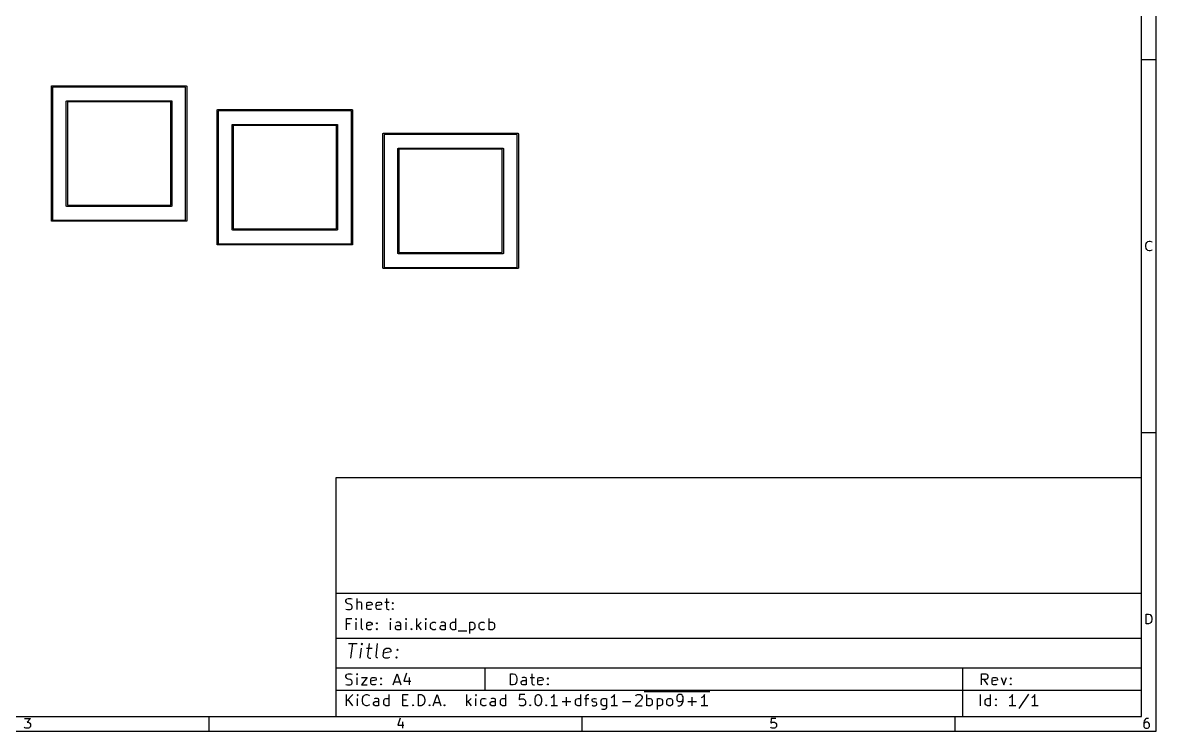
# Model space of a CAD drawing. Extents: x 10 to 287, y -200 to -10.
# Drawn here: x 135 to 287, y -200 to -105 of the extents above; entities that cross this region are included whole.
import ezdxf

# ---------------------------------------------------------------- set-up
doc = ezdxf.new("R2010")
doc.units = 0
doc.header["$MEASUREMENT"] = 0
doc.layers.add('BLACK', color=7, linetype='CONTINUOUS')

msp = doc.modelspace()

# ---------------------------------------------------------------- linework, layer by layer
at = {"layer": 'BLACK', "linetype": 'CONTINUOUS'}
for p, q in [((287.002, -200.007), (287.002, -10)), ((285.002, -198.007), (285.002, -12)), ((287.002, -110), (285.002, -110)), ((138.88, -113.542), (138.882, -113.536)), ((138.88, -113.548), (138.88, -113.542)), ((138.88, -131.562), (138.88, -113.548)), ((138.882, -113.536), (138.883, -113.529)), ((138.883, -113.529), (138.887, -113.523)), ((138.887, -113.523), (138.889, -113.517)), ((138.889, -113.517), (138.893, -113.512)), ((138.893, -113.512), (138.897, -113.506)), ((138.897, -113.506), (138.902, -113.502)), ((138.902, -113.502), (138.906, -113.497)), ((138.906, -113.497), (138.912, -113.493)), ((138.912, -113.493), (138.917, -113.489)), ((138.917, -113.489), (138.923, -113.487)), ((138.923, -113.487), (138.929, -113.483)), ((138.929, -113.483), (138.936, -113.482)), ((138.936, -113.482), (138.942, -113.48)), ((138.942, -113.48), (138.948, -113.48)), ((138.948, -113.48), (138.948, -113.48)), ((138.948, -113.48), (156.962, -113.48)), ((139.03, -113.63), (139.03, -131.48)), ((156.88, -113.63), (139.03, -113.63)), ((156.88, -131.48), (156.88, -113.63)), ((156.962, -113.48), (156.968, -113.48)), ((156.962, -113.48), (156.962, -113.48)), ((156.968, -113.48), (156.974, -113.482)), ((156.974, -113.482), (156.981, -113.483)), ((156.981, -113.483), (156.987, -113.487)), ((156.987, -113.487), (156.993, -113.489)), ((156.993, -113.489), (156.998, -113.493)), ((156.998, -113.493), (157.004, -113.497)), ((157.004, -113.497), (157.008, -113.502)), ((157.008, -113.502), (157.013, -113.506)), ((157.013, -113.506), (157.017, -113.512)), ((157.017, -113.512), (157.021, -113.517)), ((157.021, -113.517), (157.023, -113.523)), ((157.023, -113.523), (157.027, -113.529)), ((157.027, -113.529), (157.028, -113.536)), ((157.028, -113.536), (157.03, -113.542)), ((157.03, -113.542), (157.03, -113.548)), ((157.03, -113.548), (157.03, -113.548)), ((157.03, -113.548), (157.03, -131.562)), ((140.906, -115.497), (140.912, -115.493)), ((140.912, -115.493), (140.917, -115.489)), ((140.917, -115.489), (140.923, -115.487)), ((140.923, -115.487), (140.929, -115.483)), ((140.929, -115.483), (140.936, -115.482)), ((140.936, -115.482), (140.942, -115.48)), ((140.942, -115.48), (140.948, -115.48)), ((140.948, -115.48), (140.948, -115.48)), ((140.948, -115.48), (154.962, -115.48)), ((154.962, -115.48), (154.968, -115.48)), ((154.962, -115.48), (154.962, -115.48)), ((154.968, -115.48), (154.974, -115.482)), ((154.974, -115.482), (154.981, -115.483)), ((154.981, -115.483), (154.987, -115.487)), ((154.987, -115.487), (154.993, -115.489)), ((154.993, -115.489), (154.998, -115.493)), ((154.998, -115.493), (155.004, -115.497)), ((140.88, -115.542), (140.882, -115.536)), ((140.88, -115.548), (140.88, -115.542)), ((140.88, -129.562), (140.88, -115.548)), ((140.882, -115.536), (140.883, -115.529)), ((140.883, -115.529), (140.887, -115.523)), ((140.887, -115.523), (140.889, -115.517)), ((140.889, -115.517), (140.893, -115.512)), ((140.893, -115.512), (140.897, -115.506)), ((140.897, -115.506), (140.902, -115.502)), ((140.902, -115.502), (140.906, -115.497)), ((141.03, -115.63), (141.03, -129.48)), ((154.88, -115.63), (141.03, -115.63)), ((154.88, -129.48), (154.88, -115.63)), ((155.004, -115.497), (155.008, -115.502)), ((155.008, -115.502), (155.013, -115.506)), ((155.013, -115.506), (155.017, -115.512)), ((155.017, -115.512), (155.021, -115.517)), ((155.021, -115.517), (155.023, -115.523)), ((155.023, -115.523), (155.027, -115.529)), ((155.027, -115.529), (155.028, -115.536)), ((155.028, -115.536), (155.03, -115.542)), ((155.03, -115.542), (155.03, -115.548)), ((155.03, -115.548), (155.03, -115.548)), ((155.03, -115.548), (155.03, -129.562)), ((161.105, -116.717), (161.107, -116.711)), ((161.105, -116.723), (161.105, -116.717)), ((161.105, -134.737), (161.105, -116.723)), ((161.107, -116.711), (161.108, -116.704)), ((161.108, -116.704), (161.112, -116.698)), ((161.112, -116.698), (161.114, -116.692)), ((161.114, -116.692), (161.118, -116.687)), ((161.118, -116.687), (161.122, -116.681)), ((161.122, -116.681), (161.127, -116.677)), ((161.127, -116.677), (161.131, -116.672)), ((161.131, -116.672), (161.137, -116.668)), ((161.137, -116.668), (161.142, -116.664)), ((161.142, -116.664), (161.148, -116.662)), ((161.148, -116.662), (161.154, -116.658)), ((161.154, -116.658), (161.161, -116.657)), ((161.161, -116.657), (161.167, -116.655)), ((161.167, -116.655), (161.173, -116.655)), ((161.173, -116.655), (161.173, -116.655)), ((161.173, -116.655), (179.187, -116.655)), ((161.255, -116.805), (161.255, -134.655)), ((179.105, -116.805), (161.255, -116.805)), ((179.105, -134.655), (179.105, -116.805)), ((179.187, -116.655), (179.193, -116.655)), ((179.187, -116.655), (179.187, -116.655)), ((179.193, -116.655), (179.199, -116.657)), ((179.199, -116.657), (179.206, -116.658)), ((179.206, -116.658), (179.212, -116.662)), ((179.212, -116.662), (179.218, -116.664)), ((179.218, -116.664), (179.223, -116.668)), ((179.223, -116.668), (179.229, -116.672)), ((179.229, -116.672), (179.233, -116.677)), ((179.233, -116.677), (179.238, -116.681)), ((179.238, -116.681), (179.242, -116.687)), ((179.242, -116.687), (179.246, -116.692)), ((179.246, -116.692), (179.248, -116.698)), ((179.248, -116.698), (179.252, -116.704)), ((179.252, -116.704), (179.253, -116.711)), ((179.253, -116.711), (179.255, -116.717)), ((179.255, -116.717), (179.255, -116.723)), ((179.255, -116.723), (179.255, -116.723)), ((179.255, -116.723), (179.255, -134.737)), ((163.105, -118.717), (163.107, -118.711)), ((163.105, -118.723), (163.105, -118.717)), ((163.105, -132.737), (163.105, -118.723)), ((163.107, -118.711), (163.108, -118.704)), ((163.108, -118.704), (163.112, -118.698)), ((163.112, -118.698), (163.114, -118.692)), ((163.114, -118.692), (163.118, -118.687)), ((163.118, -118.687), (163.122, -118.681)), ((163.122, -118.681), (163.127, -118.677)), ((163.127, -118.677), (163.131, -118.672)), ((163.131, -118.672), (163.137, -118.668)), ((163.137, -118.668), (163.142, -118.664)), ((163.142, -118.664), (163.148, -118.662)), ((163.148, -118.662), (163.154, -118.658)), ((163.154, -118.658), (163.161, -118.657)), ((163.161, -118.657), (163.167, -118.655)), ((163.167, -118.655), (163.173, -118.655)), ((163.173, -118.655), (163.173, -118.655)), ((163.173, -118.655), (177.187, -118.655)), ((163.255, -118.805), (163.255, -132.655)), ((177.105, -118.805), (163.255, -118.805)), ((177.105, -132.655), (177.105, -118.805)), ((177.187, -118.655), (177.193, -118.655)), ((177.187, -118.655), (177.187, -118.655)), ((177.193, -118.655), (177.199, -118.657)), ((177.199, -118.657), (177.206, -118.658)), ((177.206, -118.658), (177.212, -118.662)), ((177.212, -118.662), (177.218, -118.664)), ((177.218, -118.664), (177.223, -118.668)), ((177.223, -118.668), (177.229, -118.672)), ((177.229, -118.672), (177.233, -118.677)), ((177.233, -118.677), (177.238, -118.681)), ((177.238, -118.681), (177.242, -118.687)), ((177.242, -118.687), (177.246, -118.692)), ((177.246, -118.692), (177.248, -118.698)), ((177.248, -118.698), (177.252, -118.704)), ((177.252, -118.704), (177.253, -118.711)), ((177.253, -118.711), (177.255, -118.717)), ((177.255, -118.717), (177.255, -118.723)), ((177.255, -118.723), (177.255, -118.723)), ((177.255, -118.723), (177.255, -132.737)), ((183.33, -119.892), (183.332, -119.886)), ((183.33, -119.898), (183.33, -119.892)), ((183.33, -137.912), (183.33, -119.898)), ((183.332, -119.886), (183.333, -119.879)), ((183.333, -119.879), (183.337, -119.873)), ((183.337, -119.873), (183.339, -119.867)), ((183.339, -119.867), (183.343, -119.862)), ((183.343, -119.862), (183.347, -119.856)), ((183.347, -119.856), (183.352, -119.852)), ((183.352, -119.852), (183.356, -119.847)), ((183.356, -119.847), (183.362, -119.843)), ((183.362, -119.843), (183.367, -119.839)), ((183.367, -119.839), (183.373, -119.837)), ((183.373, -119.837), (183.379, -119.833)), ((183.379, -119.833), (183.386, -119.832)), ((183.386, -119.832), (183.392, -119.83)), ((183.392, -119.83), (183.398, -119.83)), ((183.398, -119.83), (183.398, -119.83)), ((183.398, -119.83), (201.412, -119.83)), ((183.48, -119.98), (183.48, -137.83)), ((201.33, -119.98), (183.48, -119.98)), ((201.33, -137.83), (201.33, -119.98)), ((201.412, -119.83), (201.418, -119.83)), ((201.412, -119.83), (201.412, -119.83)), ((201.418, -119.83), (201.424, -119.832)), ((201.424, -119.832), (201.431, -119.833)), ((201.431, -119.833), (201.437, -119.837)), ((201.437, -119.837), (201.443, -119.839)), ((201.443, -119.839), (201.448, -119.843)), ((201.448, -119.843), (201.454, -119.847)), ((201.454, -119.847), (201.458, -119.852)), ((201.458, -119.852), (201.463, -119.856)), ((201.463, -119.856), (201.467, -119.862)), ((201.467, -119.862), (201.471, -119.867)), ((201.471, -119.867), (201.473, -119.873)), ((201.473, -119.873), (201.477, -119.879)), ((201.477, -119.879), (201.478, -119.886)), ((201.478, -119.886), (201.48, -119.892)), ((201.48, -119.892), (201.48, -119.898)), ((201.48, -119.898), (201.48, -119.898)), ((201.48, -119.898), (201.48, -137.912)), ((185.33, -121.892), (185.332, -121.886)), ((185.33, -121.898), (185.33, -121.892)), ((185.33, -135.912), (185.33, -121.898)), ((185.332, -121.886), (185.333, -121.879)), ((185.333, -121.879), (185.337, -121.873)), ((185.337, -121.873), (185.339, -121.867)), ((185.339, -121.867), (185.343, -121.862)), ((185.343, -121.862), (185.347, -121.856)), ((185.347, -121.856), (185.352, -121.852)), ((185.352, -121.852), (185.356, -121.847)), ((185.356, -121.847), (185.362, -121.843)), ((185.362, -121.843), (185.367, -121.839)), ((185.367, -121.839), (185.373, -121.837)), ((185.373, -121.837), (185.379, -121.833)), ((185.379, -121.833), (185.386, -121.832)), ((185.386, -121.832), (185.392, -121.83)), ((185.392, -121.83), (185.398, -121.83)), ((185.398, -121.83), (185.398, -121.83)), ((185.398, -121.83), (199.412, -121.83)), ((185.48, -121.98), (185.48, -135.83)), ((199.33, -121.98), (185.48, -121.98)), ((199.33, -135.83), (199.33, -121.98)), ((199.412, -121.83), (199.418, -121.83)), ((199.412, -121.83), (199.412, -121.83)), ((199.418, -121.83), (199.424, -121.832)), ((199.424, -121.832), (199.431, -121.833)), ((199.431, -121.833), (199.437, -121.837)), ((199.437, -121.837), (199.443, -121.839)), ((199.443, -121.839), (199.448, -121.843)), ((199.448, -121.843), (199.454, -121.847)), ((199.454, -121.847), (199.458, -121.852)), ((199.458, -121.852), (199.463, -121.856)), ((199.463, -121.856), (199.467, -121.862)), ((199.467, -121.862), (199.471, -121.867)), ((199.471, -121.867), (199.473, -121.873)), ((199.473, -121.873), (199.477, -121.879)), ((199.477, -121.879), (199.478, -121.886)), ((199.478, -121.886), (199.48, -121.892)), ((199.48, -121.892), (199.48, -121.898)), ((199.48, -121.898), (199.48, -121.898)), ((199.48, -121.898), (199.48, -135.912)), ((140.88, -129.568), (140.88, -129.562)), ((140.88, -129.562), (140.88, -129.562)), ((140.882, -129.574), (140.88, -129.568)), ((140.883, -129.581), (140.882, -129.574)), ((140.887, -129.587), (140.883, -129.581)), ((140.889, -129.593), (140.887, -129.587)), ((140.893, -129.598), (140.889, -129.593)), ((140.897, -129.604), (140.893, -129.598)), ((140.902, -129.608), (140.897, -129.604)), ((140.906, -129.613), (140.902, -129.608)), ((140.912, -129.617), (140.906, -129.613)), ((140.917, -129.621), (140.912, -129.617)), ((140.923, -129.623), (140.917, -129.621)), ((140.929, -129.627), (140.923, -129.623)), ((140.936, -129.628), (140.929, -129.627)), ((140.942, -129.63), (140.936, -129.628)), ((140.948, -129.63), (140.942, -129.63)), ((154.962, -129.63), (140.948, -129.63)), ((140.948, -129.63), (140.948, -129.63)), ((141.03, -129.48), (154.88, -129.48)), ((154.968, -129.63), (154.962, -129.63)), ((154.962, -129.63), (154.962, -129.63)), ((154.974, -129.628), (154.968, -129.63)), ((154.981, -129.627), (154.974, -129.628)), ((154.987, -129.623), (154.981, -129.627)), ((154.993, -129.621), (154.987, -129.623)), ((154.998, -129.617), (154.993, -129.621)), ((155.004, -129.613), (154.998, -129.617)), ((155.008, -129.608), (155.004, -129.613)), ((155.013, -129.604), (155.008, -129.608)), ((155.017, -129.598), (155.013, -129.604)), ((155.021, -129.593), (155.017, -129.598)), ((155.023, -129.587), (155.021, -129.593)), ((155.027, -129.581), (155.023, -129.587)), ((155.028, -129.574), (155.027, -129.581)), ((155.03, -129.568), (155.028, -129.574)), ((155.03, -129.562), (155.03, -129.562)), ((155.03, -129.562), (155.03, -129.568)), ((138.88, -131.568), (138.88, -131.562)), ((138.88, -131.562), (138.88, -131.562)), ((138.882, -131.574), (138.88, -131.568)), ((138.883, -131.581), (138.882, -131.574)), ((138.887, -131.587), (138.883, -131.581)), ((138.889, -131.593), (138.887, -131.587)), ((138.893, -131.598), (138.889, -131.593)), ((138.897, -131.604), (138.893, -131.598)), ((138.902, -131.608), (138.897, -131.604)), ((138.906, -131.613), (138.902, -131.608)), ((138.912, -131.617), (138.906, -131.613)), ((138.917, -131.621), (138.912, -131.617)), ((138.923, -131.623), (138.917, -131.621)), ((138.929, -131.627), (138.923, -131.623)), ((138.936, -131.628), (138.929, -131.627)), ((138.942, -131.63), (138.936, -131.628)), ((138.948, -131.63), (138.942, -131.63)), ((156.962, -131.63), (138.948, -131.63)), ((138.948, -131.63), (138.948, -131.63)), ((139.03, -131.48), (156.88, -131.48)), ((156.968, -131.63), (156.962, -131.63)), ((156.962, -131.63), (156.962, -131.63)), ((156.974, -131.628), (156.968, -131.63)), ((156.981, -131.627), (156.974, -131.628)), ((156.987, -131.623), (156.981, -131.627)), ((156.993, -131.621), (156.987, -131.623)), ((156.998, -131.617), (156.993, -131.621)), ((157.004, -131.613), (156.998, -131.617)), ((157.008, -131.608), (157.004, -131.613)), ((157.013, -131.604), (157.008, -131.608)), ((157.017, -131.598), (157.013, -131.604)), ((157.021, -131.593), (157.017, -131.598)), ((157.023, -131.587), (157.021, -131.593)), ((157.027, -131.581), (157.023, -131.587)), ((157.028, -131.574), (157.027, -131.581)), ((157.03, -131.568), (157.028, -131.574)), ((157.03, -131.562), (157.03, -131.562)), ((157.03, -131.562), (157.03, -131.568)), ((163.105, -132.743), (163.105, -132.737)), ((163.105, -132.737), (163.105, -132.737)), ((163.107, -132.749), (163.105, -132.743)), ((163.108, -132.756), (163.107, -132.749)), ((163.112, -132.762), (163.108, -132.756)), ((163.114, -132.768), (163.112, -132.762)), ((163.118, -132.773), (163.114, -132.768)), ((163.122, -132.779), (163.118, -132.773)), ((163.127, -132.783), (163.122, -132.779)), ((163.131, -132.788), (163.127, -132.783)), ((163.137, -132.792), (163.131, -132.788)), ((163.142, -132.796), (163.137, -132.792)), ((163.148, -132.798), (163.142, -132.796)), ((163.154, -132.802), (163.148, -132.798)), ((163.161, -132.803), (163.154, -132.802)), ((163.167, -132.805), (163.161, -132.803)), ((163.173, -132.805), (163.167, -132.805)), ((177.187, -132.805), (163.173, -132.805)), ((163.173, -132.805), (163.173, -132.805)), ((163.255, -132.655), (177.105, -132.655)), ((177.193, -132.805), (177.187, -132.805)), ((177.187, -132.805), (177.187, -132.805)), ((177.199, -132.803), (177.193, -132.805)), ((177.206, -132.802), (177.199, -132.803)), ((177.212, -132.798), (177.206, -132.802)), ((177.218, -132.796), (177.212, -132.798)), ((177.223, -132.792), (177.218, -132.796)), ((177.229, -132.788), (177.223, -132.792)), ((177.233, -132.783), (177.229, -132.788)), ((177.238, -132.779), (177.233, -132.783)), ((177.242, -132.773), (177.238, -132.779)), ((177.246, -132.768), (177.242, -132.773)), ((177.248, -132.762), (177.246, -132.768)), ((177.252, -132.756), (177.248, -132.762)), ((177.253, -132.749), (177.252, -132.756)), ((177.255, -132.743), (177.253, -132.749)), ((177.255, -132.737), (177.255, -132.737)), ((177.255, -132.737), (177.255, -132.743)), ((161.105, -134.743), (161.105, -134.737)), ((161.105, -134.737), (161.105, -134.737)), ((161.107, -134.749), (161.105, -134.743)), ((161.108, -134.756), (161.107, -134.749)), ((161.112, -134.762), (161.108, -134.756)), ((161.114, -134.768), (161.112, -134.762)), ((161.118, -134.773), (161.114, -134.768)), ((161.122, -134.779), (161.118, -134.773)), ((161.127, -134.783), (161.122, -134.779)), ((161.131, -134.788), (161.127, -134.783)), ((161.137, -134.792), (161.131, -134.788)), ((161.142, -134.796), (161.137, -134.792)), ((161.148, -134.798), (161.142, -134.796)), ((161.154, -134.802), (161.148, -134.798)), ((161.161, -134.803), (161.154, -134.802)), ((161.167, -134.805), (161.161, -134.803)), ((161.173, -134.805), (161.167, -134.805)), ((179.187, -134.805), (161.173, -134.805)), ((161.173, -134.805), (161.173, -134.805)), ((161.255, -134.655), (179.105, -134.655)), ((179.193, -134.805), (179.187, -134.805)), ((179.187, -134.805), (179.187, -134.805)), ((179.199, -134.803), (179.193, -134.805)), ((179.206, -134.802), (179.199, -134.803)), ((179.212, -134.798), (179.206, -134.802)), ((179.218, -134.796), (179.212, -134.798)), ((179.223, -134.792), (179.218, -134.796)), ((179.229, -134.788), (179.223, -134.792)), ((179.233, -134.783), (179.229, -134.788)), ((179.238, -134.779), (179.233, -134.783)), ((179.242, -134.773), (179.238, -134.779)), ((179.246, -134.768), (179.242, -134.773)), ((179.248, -134.762), (179.246, -134.768)), ((179.252, -134.756), (179.248, -134.762)), ((179.253, -134.749), (179.252, -134.756)), ((179.255, -134.743), (179.253, -134.749)), ((179.255, -134.737), (179.255, -134.737)), ((179.255, -134.737), (179.255, -134.743)), ((285.6, -134.845), (285.662, -134.598)), ((285.6, -135.031), (285.6, -134.845)), ((285.662, -135.279), (285.6, -135.031)), ((285.662, -134.598), (285.724, -134.474)), ((285.724, -134.474), (285.847, -134.35)), ((285.847, -134.35), (286.033, -134.288)), ((286.033, -134.288), (286.157, -134.288)), ((286.157, -134.288), (286.343, -134.35)), ((286.343, -134.35), (286.405, -134.412)), ((185.33, -135.918), (185.33, -135.912)), ((185.33, -135.912), (185.33, -135.912)), ((185.332, -135.924), (185.33, -135.918)), ((185.333, -135.931), (185.332, -135.924)), ((185.337, -135.937), (185.333, -135.931)), ((185.339, -135.943), (185.337, -135.937)), ((185.343, -135.948), (185.339, -135.943)), ((185.347, -135.954), (185.343, -135.948)), ((185.352, -135.958), (185.347, -135.954)), ((185.356, -135.963), (185.352, -135.958)), ((185.362, -135.967), (185.356, -135.963)), ((185.367, -135.971), (185.362, -135.967)), ((185.373, -135.973), (185.367, -135.971)), ((185.379, -135.977), (185.373, -135.973)), ((185.386, -135.978), (185.379, -135.977)), ((185.392, -135.98), (185.386, -135.978)), ((185.398, -135.98), (185.392, -135.98)), ((199.412, -135.98), (185.398, -135.98)), ((185.398, -135.98), (185.398, -135.98)), ((185.48, -135.83), (199.33, -135.83)), ((199.418, -135.98), (199.412, -135.98)), ((199.412, -135.98), (199.412, -135.98)), ((199.424, -135.978), (199.418, -135.98)), ((199.431, -135.977), (199.424, -135.978)), ((199.437, -135.973), (199.431, -135.977)), ((199.443, -135.971), (199.437, -135.973)), ((199.448, -135.967), (199.443, -135.971)), ((199.454, -135.963), (199.448, -135.967)), ((199.458, -135.958), (199.454, -135.963)), ((199.463, -135.954), (199.458, -135.958)), ((199.467, -135.948), (199.463, -135.954)), ((199.471, -135.943), (199.467, -135.948)), ((199.473, -135.937), (199.471, -135.943)), ((199.477, -135.931), (199.473, -135.937)), ((199.478, -135.924), (199.477, -135.931)), ((199.48, -135.918), (199.478, -135.924)), ((199.48, -135.912), (199.48, -135.912)), ((199.48, -135.912), (199.48, -135.918)), ((285.724, -135.402), (285.662, -135.279)), ((285.847, -135.526), (285.724, -135.402)), ((286.033, -135.588), (285.847, -135.526)), ((286.157, -135.588), (286.033, -135.588)), ((286.343, -135.526), (286.157, -135.588)), ((286.405, -135.464), (286.343, -135.526)), ((183.33, -137.918), (183.33, -137.912)), ((183.33, -137.912), (183.33, -137.912)), ((183.332, -137.924), (183.33, -137.918)), ((183.333, -137.931), (183.332, -137.924)), ((183.337, -137.937), (183.333, -137.931)), ((183.339, -137.943), (183.337, -137.937)), ((183.343, -137.948), (183.339, -137.943)), ((183.347, -137.954), (183.343, -137.948)), ((183.352, -137.958), (183.347, -137.954)), ((183.356, -137.963), (183.352, -137.958)), ((183.362, -137.967), (183.356, -137.963)), ((183.367, -137.971), (183.362, -137.967)), ((183.373, -137.973), (183.367, -137.971)), ((183.379, -137.977), (183.373, -137.973)), ((183.386, -137.978), (183.379, -137.977)), ((183.392, -137.98), (183.386, -137.978)), ((183.398, -137.98), (183.392, -137.98)), ((201.412, -137.98), (183.398, -137.98)), ((183.398, -137.98), (183.398, -137.98)), ((183.48, -137.83), (201.33, -137.83)), ((201.418, -137.98), (201.412, -137.98)), ((201.412, -137.98), (201.412, -137.98)), ((201.424, -137.978), (201.418, -137.98)), ((201.431, -137.977), (201.424, -137.978)), ((201.437, -137.973), (201.431, -137.977)), ((201.443, -137.971), (201.437, -137.973)), ((201.448, -137.967), (201.443, -137.971)), ((201.454, -137.963), (201.448, -137.967)), ((201.458, -137.958), (201.454, -137.963)), ((201.463, -137.954), (201.458, -137.958)), ((201.467, -137.948), (201.463, -137.954)), ((201.471, -137.943), (201.467, -137.948)), ((201.473, -137.937), (201.471, -137.943)), ((201.477, -137.931), (201.473, -137.937)), ((201.478, -137.924), (201.477, -137.931)), ((201.48, -137.918), (201.478, -137.924)), ((201.48, -137.912), (201.48, -137.912)), ((201.48, -137.912), (201.48, -137.918)), ((287.002, -160), (285.002, -160)), ((177.002, -166.007), (177.002, -198.007)), ((285.002, -166.007), (177.002, -166.007)), ((285.002, -198.007), (285.002, -166.007)), ((177.002, -181.507), (285.002, -181.507)), ((178.363, -182.471), (178.434, -182.329)), ((178.434, -182.329), (178.506, -182.257)), ((178.506, -182.257), (178.649, -182.186)), ((178.649, -182.186), (179.006, -182.186)), ((179.006, -182.186), (179.22, -182.257)), ((179.863, -183.686), (179.863, -182.186)), ((183.791, -182.186), (183.791, -183.471)), ((178.363, -182.614), (178.363, -182.471)), ((178.434, -182.757), (178.363, -182.614)), ((178.363, -183.614), (178.577, -183.686)), ((178.506, -182.829), (178.434, -182.757)), ((178.649, -182.9), (178.506, -182.829)), ((178.577, -183.686), (178.934, -183.686)), ((178.934, -182.971), (178.649, -182.9)), ((179.077, -183.043), (178.934, -182.971)), ((178.934, -183.686), (179.077, -183.614)), ((179.149, -183.114), (179.077, -183.043)), ((179.077, -183.614), (179.149, -183.543)), ((179.22, -183.257), (179.149, -183.114)), ((179.149, -183.543), (179.22, -183.4)), ((179.22, -183.4), (179.22, -183.257)), ((179.934, -182.757), (179.863, -182.829)), ((180.077, -182.686), (179.934, -182.757)), ((180.291, -182.686), (180.077, -182.686)), ((180.434, -182.757), (180.291, -182.686)), ((180.506, -182.9), (180.434, -182.757)), ((180.506, -183.686), (180.506, -182.9)), ((181.149, -182.9), (181.22, -182.757)), ((181.149, -183.471), (181.149, -182.9)), ((181.863, -183.043), (181.149, -183.186)), ((181.22, -183.614), (181.149, -183.471)), ((181.22, -182.757), (181.363, -182.686)), ((181.363, -183.686), (181.22, -183.614)), ((181.363, -182.686), (181.649, -182.686)), ((181.649, -183.686), (181.363, -183.686)), ((181.649, -182.686), (181.791, -182.757)), ((181.791, -183.614), (181.649, -183.686)), ((181.791, -182.757), (181.863, -182.9)), ((181.863, -182.9), (181.863, -183.043)), ((182.434, -182.9), (182.506, -182.757)), ((182.434, -183.471), (182.434, -182.9)), ((183.149, -183.043), (182.434, -183.186)), ((182.506, -183.614), (182.434, -183.471)), ((182.506, -182.757), (182.649, -182.686)), ((182.649, -183.686), (182.506, -183.614)), ((182.649, -182.686), (182.934, -182.686)), ((182.934, -183.686), (182.649, -183.686)), ((182.934, -182.686), (183.077, -182.757)), ((183.077, -183.614), (182.934, -183.686)), ((183.077, -182.757), (183.149, -182.9)), ((183.149, -182.9), (183.149, -183.043)), ((183.577, -182.686), (184.149, -182.686)), ((183.791, -183.471), (183.863, -183.614)), ((183.863, -183.614), (184.006, -183.686)), ((184.006, -183.686), (184.149, -183.686)), ((184.577, -182.829), (184.649, -182.757)), ((184.649, -182.9), (184.577, -182.829)), ((184.577, -183.614), (184.649, -183.543)), ((184.649, -183.686), (184.577, -183.614)), ((184.649, -182.757), (184.72, -182.829)), ((184.649, -182.757), (184.649, -182.9)), ((184.72, -182.829), (184.649, -182.9)), ((184.649, -183.543), (184.72, -183.614)), ((184.649, -183.543), (184.649, -183.686)), ((184.72, -183.614), (184.649, -183.686)), ((178.434, -186.386), (178.434, -184.886)), ((178.434, -184.886), (179.149, -184.886)), ((179.72, -184.886), (179.649, -184.957)), ((179.649, -184.957), (179.72, -185.029)), ((179.791, -184.957), (179.72, -184.886)), ((179.72, -184.886), (179.72, -185.029)), ((179.72, -185.029), (179.791, -184.957)), ((179.72, -186.386), (179.72, -185.386)), ((180.434, -186.171), (180.434, -184.886)), ((181.22, -185.457), (181.363, -185.386)), ((181.363, -185.386), (181.649, -185.386)), ((181.649, -185.386), (181.791, -185.457)), ((184.363, -184.886), (184.291, -184.957)), ((184.291, -184.957), (184.363, -185.029)), ((184.434, -184.957), (184.363, -184.886)), ((184.363, -184.886), (184.363, -185.029)), ((184.363, -185.029), (184.434, -184.957)), ((184.363, -186.386), (184.363, -185.386)), ((185.22, -185.386), (185.077, -185.457)), ((185.506, -185.386), (185.22, -185.386)), ((185.649, -185.457), (185.506, -185.386)), ((186.434, -184.886), (186.363, -184.957)), ((186.363, -184.957), (186.434, -185.029)), ((186.506, -184.957), (186.434, -184.886)), ((186.434, -184.886), (186.434, -185.029)), ((186.434, -185.029), (186.506, -184.957)), ((186.434, -186.386), (186.434, -185.386)), ((187.863, -186.386), (187.863, -184.886)), ((188.434, -185.386), (187.863, -185.957)), ((189.077, -184.886), (189.006, -184.957)), ((189.006, -184.957), (189.077, -185.029)), ((189.149, -184.957), (189.077, -184.886)), ((189.077, -184.886), (189.077, -185.029)), ((189.077, -185.029), (189.149, -184.957)), ((189.077, -186.386), (189.077, -185.386)), ((189.863, -185.457), (190.006, -185.386)), ((190.006, -185.386), (190.291, -185.386)), ((190.291, -185.386), (190.434, -185.457)), ((191.22, -185.386), (191.077, -185.457)), ((191.506, -185.386), (191.22, -185.386)), ((191.649, -185.457), (191.506, -185.386)), ((192.506, -185.457), (192.649, -185.386)), ((192.649, -185.386), (192.934, -185.386)), ((192.934, -185.386), (193.077, -185.457)), ((193.077, -186.386), (193.077, -184.886)), ((194.934, -185.386), (194.934, -186.886)), ((194.934, -185.457), (195.077, -185.386)), ((195.077, -185.386), (195.363, -185.386)), ((195.363, -185.386), (195.506, -185.457)), ((196.363, -185.457), (196.506, -185.386)), ((196.506, -185.386), (196.791, -185.386)), ((196.791, -185.386), (196.934, -185.457)), ((197.577, -186.386), (197.577, -184.886)), ((197.577, -185.457), (197.72, -185.386)), ((197.72, -185.386), (198.006, -185.386)), ((198.006, -185.386), (198.149, -185.457)), ((285.662, -185.588), (285.662, -184.288)), ((285.662, -184.288), (285.971, -184.288)), ((285.971, -184.288), (286.157, -184.35)), ((286.157, -184.35), (286.281, -184.474)), ((286.281, -185.402), (286.157, -185.526)), ((286.281, -184.474), (286.343, -184.598)), ((286.343, -185.279), (286.281, -185.402)), ((286.343, -184.598), (286.405, -184.845)), ((286.405, -185.031), (286.343, -185.279)), ((286.405, -184.845), (286.405, -185.031)), ((178.934, -185.6), (178.434, -185.6)), ((180.506, -186.314), (180.434, -186.171)), ((180.649, -186.386), (180.506, -186.314)), ((181.149, -185.6), (181.22, -185.457)), ((181.149, -186.171), (181.149, -185.6)), ((181.863, -185.743), (181.149, -185.886)), ((181.22, -186.314), (181.149, -186.171)), ((181.363, -186.386), (181.22, -186.314)), ((181.649, -186.386), (181.363, -186.386)), ((181.791, -186.314), (181.649, -186.386)), ((181.791, -185.457), (181.863, -185.6)), ((181.863, -185.6), (181.863, -185.743)), ((182.434, -185.529), (182.506, -185.457)), ((182.506, -185.6), (182.434, -185.529)), ((182.434, -186.314), (182.506, -186.243)), ((182.506, -186.386), (182.434, -186.314)), ((182.506, -185.457), (182.577, -185.529)), ((182.506, -185.457), (182.506, -185.6)), ((182.577, -185.529), (182.506, -185.6)), ((182.506, -186.243), (182.577, -186.314)), ((182.506, -186.243), (182.506, -186.386)), ((182.577, -186.314), (182.506, -186.386)), ((185.006, -186.029), (185.077, -185.886)), ((185.006, -186.171), (185.006, -186.029)), ((185.077, -186.314), (185.006, -186.171)), ((185.077, -185.886), (185.22, -185.814)), ((185.22, -186.386), (185.077, -186.314)), ((185.22, -185.814), (185.577, -185.814)), ((185.577, -186.386), (185.22, -186.386)), ((185.577, -185.814), (185.72, -185.743)), ((185.72, -186.314), (185.577, -186.386)), ((185.72, -185.6), (185.649, -185.457)), ((185.72, -186.386), (185.72, -185.6)), ((187.077, -186.314), (187.149, -186.243)), ((187.149, -186.386), (187.077, -186.314)), ((187.149, -186.243), (187.22, -186.314)), ((187.149, -186.243), (187.149, -186.386)), ((187.22, -186.314), (187.149, -186.386)), ((188.006, -185.814), (188.434, -186.386)), ((189.72, -185.671), (189.791, -185.529)), ((189.72, -186.1), (189.72, -185.671)), ((189.791, -186.243), (189.72, -186.1)), ((189.791, -185.529), (189.863, -185.457)), ((189.863, -186.314), (189.791, -186.243)), ((190.006, -186.386), (189.863, -186.314)), ((190.291, -186.386), (190.006, -186.386)), ((190.434, -186.314), (190.291, -186.386)), ((191.006, -186.029), (191.077, -185.886)), ((191.006, -186.171), (191.006, -186.029)), ((191.077, -186.314), (191.006, -186.171)), ((191.077, -185.886), (191.22, -185.814)), ((191.22, -186.386), (191.077, -186.314)), ((191.22, -185.814), (191.577, -185.814)), ((191.577, -186.386), (191.22, -186.386)), ((191.577, -185.814), (191.72, -185.743)), ((191.72, -186.314), (191.577, -186.386)), ((191.72, -185.6), (191.649, -185.457)), ((191.72, -186.386), (191.72, -185.6)), ((192.363, -185.671), (192.434, -185.529)), ((192.363, -186.1), (192.363, -185.671)), ((192.434, -186.243), (192.363, -186.1)), ((192.434, -185.529), (192.506, -185.457)), ((192.506, -186.314), (192.434, -186.243)), ((192.649, -186.386), (192.506, -186.314)), ((192.934, -186.386), (192.649, -186.386)), ((193.077, -186.314), (192.934, -186.386)), ((193.434, -186.529), (194.577, -186.529)), ((195.077, -186.386), (194.934, -186.314)), ((195.363, -186.386), (195.077, -186.386)), ((195.506, -186.314), (195.363, -186.386)), ((195.506, -185.457), (195.577, -185.529)), ((195.577, -186.243), (195.506, -186.314)), ((195.577, -185.529), (195.649, -185.671)), ((195.649, -186.1), (195.577, -186.243)), ((195.649, -185.671), (195.649, -186.1)), ((196.22, -185.671), (196.291, -185.529)), ((196.22, -186.1), (196.22, -185.671)), ((196.291, -186.243), (196.22, -186.1)), ((196.291, -185.529), (196.363, -185.457)), ((196.363, -186.314), (196.291, -186.243)), ((196.506, -186.386), (196.363, -186.314)), ((196.791, -186.386), (196.506, -186.386)), ((196.934, -186.314), (196.791, -186.386)), ((197.72, -186.386), (197.577, -186.314)), ((198.006, -186.386), (197.72, -186.386)), ((198.149, -186.314), (198.006, -186.386)), ((198.149, -185.457), (198.22, -185.529)), ((198.22, -186.243), (198.149, -186.314)), ((198.22, -185.529), (198.291, -185.671)), ((198.291, -186.1), (198.22, -186.243)), ((198.291, -185.671), (198.291, -186.1)), ((285.971, -185.588), (285.662, -185.588)), ((286.157, -185.526), (285.971, -185.588)), ((177.002, -187.507), (285.002, -187.507)), ((178.715, -188.212), (179.857, -188.212)), ((179.036, -190.212), (179.286, -188.212)), ((180.524, -188.212), (180.417, -188.307)), ((180.417, -188.307), (180.5, -188.402)), ((180.524, -188.212), (180.5, -188.402)), ((180.5, -188.402), (180.607, -188.307)), ((180.607, -188.307), (180.524, -188.212)), ((181.476, -188.212), (181.262, -189.926)), ((182.405, -189.926), (182.619, -188.212)), ((180.274, -190.212), (180.441, -188.879)), ((181.107, -188.879), (181.869, -188.879)), ((181.262, -189.926), (181.334, -190.117)), ((182.476, -190.117), (182.405, -189.926)), ((183.357, -189.926), (183.453, -189.164)), ((183.429, -190.117), (183.357, -189.926)), ((184.381, -189.355), (183.405, -189.545)), ((183.453, -189.164), (183.572, -188.974)), ((183.572, -188.974), (183.774, -188.879)), ((183.774, -188.879), (184.155, -188.879)), ((184.155, -188.879), (184.334, -188.974)), ((184.334, -188.974), (184.405, -189.164)), ((184.405, -189.164), (184.381, -189.355)), ((185.179, -189.069), (185.286, -188.974)), ((185.262, -189.164), (185.179, -189.069)), ((185.286, -188.974), (185.262, -189.164)), ((185.369, -189.069), (185.262, -189.164)), ((185.286, -188.974), (185.369, -189.069)), ((181.334, -190.117), (181.512, -190.212)), ((181.512, -190.212), (181.703, -190.212)), ((182.655, -190.212), (182.476, -190.117)), ((183.607, -190.212), (183.429, -190.117)), ((183.988, -190.212), (183.607, -190.212)), ((184.191, -190.117), (183.988, -190.212)), ((185.048, -190.117), (185.155, -190.021)), ((185.131, -190.212), (185.048, -190.117)), ((185.155, -190.021), (185.131, -190.212)), ((185.238, -190.117), (185.131, -190.212)), ((185.155, -190.021), (185.238, -190.117)), ((177.002, -191.507), (285.002, -191.507)), ((178.363, -192.571), (178.434, -192.429)), ((178.363, -192.714), (178.363, -192.571)), ((178.434, -192.857), (178.363, -192.714)), ((178.434, -192.429), (178.506, -192.357)), ((178.506, -192.929), (178.434, -192.857)), ((178.506, -192.357), (178.649, -192.286)), ((178.649, -193), (178.506, -192.929)), ((178.649, -192.286), (179.006, -192.286)), ((178.934, -193.071), (178.649, -193)), ((179.006, -192.286), (179.22, -192.357)), ((179.863, -192.286), (179.791, -192.357)), ((179.791, -192.357), (179.863, -192.429)), ((179.934, -192.357), (179.863, -192.286)), ((179.863, -192.286), (179.863, -192.429)), ((179.863, -192.429), (179.934, -192.357)), ((179.863, -193.786), (179.863, -192.786)), ((180.434, -192.786), (181.22, -192.786)), ((181.22, -192.786), (180.434, -193.786)), ((181.72, -193), (181.791, -192.857)), ((181.72, -193.571), (181.72, -193)), ((181.791, -192.857), (181.934, -192.786)), ((181.934, -192.786), (182.22, -192.786)), ((182.22, -192.786), (182.363, -192.857)), ((182.363, -192.857), (182.434, -193)), ((182.434, -193), (182.434, -193.143)), ((183.006, -192.929), (183.077, -192.857)), ((183.077, -193), (183.006, -192.929)), ((183.077, -192.857), (183.149, -192.929)), ((183.077, -192.857), (183.077, -193)), ((183.149, -192.929), (183.077, -193)), ((184.72, -193.786), (185.22, -192.286)), ((185.22, -192.286), (185.72, -193.786)), ((186.506, -192.214), (186.149, -193.286)), ((186.863, -192.786), (186.863, -193.786)), ((197.002, -191.507), (197.002, -194.507)), ((200.434, -193.786), (200.434, -192.286)), ((200.434, -192.286), (200.791, -192.286)), ((200.791, -192.286), (201.006, -192.357)), ((201.006, -192.357), (201.149, -192.5)), ((201.149, -192.5), (201.22, -192.643)), ((201.22, -192.643), (201.291, -192.929)), ((201.291, -192.929), (201.291, -193.143)), ((202.077, -192.786), (201.934, -192.857)), ((202.363, -192.786), (202.077, -192.786)), ((202.506, -192.857), (202.363, -192.786)), ((202.577, -193), (202.506, -192.857)), ((202.577, -193.786), (202.577, -193)), ((203.077, -192.786), (203.649, -192.786)), ((203.291, -192.286), (203.291, -193.571)), ((204.077, -193), (204.149, -192.857)), ((204.077, -193.571), (204.077, -193)), ((204.149, -192.857), (204.291, -192.786)), ((204.291, -192.786), (204.577, -192.786)), ((204.577, -192.786), (204.72, -192.857)), ((204.72, -192.857), (204.791, -193)), ((204.791, -193), (204.791, -193.143)), ((205.363, -192.929), (205.434, -192.857)), ((205.434, -193), (205.363, -192.929)), ((205.434, -192.857), (205.506, -192.929)), ((205.434, -192.857), (205.434, -193)), ((205.506, -192.929), (205.434, -193)), ((261.002, -191.507), (261.002, -198.007)), ((263.554, -193.786), (263.554, -192.286)), ((263.554, -192.286), (264.126, -192.286)), ((264.126, -192.286), (264.269, -192.357)), ((264.269, -193), (264.126, -193.071)), ((264.269, -192.357), (264.34, -192.429)), ((264.34, -192.929), (264.269, -193)), ((264.34, -192.429), (264.411, -192.571)), ((264.411, -192.786), (264.34, -192.929)), ((264.411, -192.571), (264.411, -192.786)), ((264.983, -193), (265.054, -192.857)), ((264.983, -193.571), (264.983, -193)), ((265.054, -192.857), (265.197, -192.786)), ((265.197, -192.786), (265.483, -192.786)), ((265.483, -192.786), (265.626, -192.857)), ((265.626, -192.857), (265.697, -193)), ((265.697, -193), (265.697, -193.143)), ((266.197, -192.786), (266.554, -193.786)), ((266.554, -193.786), (266.911, -192.786)), ((267.411, -192.929), (267.483, -192.857)), ((267.483, -193), (267.411, -192.929)), ((267.483, -192.857), (267.554, -192.929)), ((267.483, -192.857), (267.483, -193)), ((267.554, -192.929), (267.483, -193)), ((177.002, -194.507), (285.002, -194.507)), ((178.363, -193.714), (178.577, -193.786)), ((178.577, -193.786), (178.934, -193.786)), ((179.077, -193.143), (178.934, -193.071)), ((178.934, -193.786), (179.077, -193.714)), ((179.149, -193.214), (179.077, -193.143)), ((179.077, -193.714), (179.149, -193.643)), ((179.22, -193.357), (179.149, -193.214)), ((179.149, -193.643), (179.22, -193.5)), ((179.22, -193.5), (179.22, -193.357)), ((180.434, -193.786), (181.22, -193.786)), ((182.434, -193.143), (181.72, -193.286)), ((181.791, -193.714), (181.72, -193.571)), ((181.934, -193.786), (181.791, -193.714)), ((182.22, -193.786), (181.934, -193.786)), ((182.363, -193.714), (182.22, -193.786)), ((183.006, -193.714), (183.077, -193.643)), ((183.077, -193.786), (183.006, -193.714)), ((183.077, -193.643), (183.149, -193.714)), ((183.077, -193.643), (183.077, -193.786)), ((183.149, -193.714), (183.077, -193.786)), ((184.863, -193.357), (185.577, -193.357)), ((186.149, -193.286), (187.077, -193.286)), ((200.791, -193.786), (200.434, -193.786)), ((201.006, -193.714), (200.791, -193.786)), ((201.149, -193.571), (201.006, -193.714)), ((201.22, -193.429), (201.149, -193.571)), ((201.291, -193.143), (201.22, -193.429)), ((201.863, -193.429), (201.934, -193.286)), ((201.863, -193.571), (201.863, -193.429)), ((201.934, -193.714), (201.863, -193.571)), ((201.934, -193.286), (202.077, -193.214)), ((202.077, -193.786), (201.934, -193.714)), ((202.077, -193.214), (202.434, -193.214)), ((202.434, -193.786), (202.077, -193.786)), ((202.434, -193.214), (202.577, -193.143)), ((202.577, -193.714), (202.434, -193.786)), ((203.291, -193.571), (203.363, -193.714)), ((203.363, -193.714), (203.506, -193.786)), ((203.506, -193.786), (203.649, -193.786)), ((204.791, -193.143), (204.077, -193.286)), ((204.149, -193.714), (204.077, -193.571)), ((204.291, -193.786), (204.149, -193.714)), ((204.577, -193.786), (204.291, -193.786)), ((204.72, -193.714), (204.577, -193.786)), ((205.363, -193.714), (205.434, -193.643)), ((205.434, -193.786), (205.363, -193.714)), ((205.434, -193.643), (205.506, -193.714)), ((205.434, -193.643), (205.434, -193.786)), ((205.506, -193.714), (205.434, -193.786)), ((264.126, -193.071), (263.554, -193.071)), ((264.411, -193.786), (263.911, -193.071)), ((265.697, -193.143), (264.983, -193.286)), ((265.054, -193.714), (264.983, -193.571)), ((265.197, -193.786), (265.054, -193.714)), ((265.483, -193.786), (265.197, -193.786)), ((265.626, -193.714), (265.483, -193.786)), ((267.411, -193.714), (267.483, -193.643)), ((267.483, -193.786), (267.411, -193.714)), ((267.483, -193.643), (267.554, -193.714)), ((267.483, -193.643), (267.483, -193.786)), ((267.554, -193.714), (267.483, -193.786)), ((178.434, -196.586), (178.434, -195.086)), ((179.291, -195.086), (178.434, -195.943)), ((179.291, -196.586), (178.649, -195.729)), ((179.934, -195.086), (179.863, -195.157)), ((179.863, -195.157), (179.934, -195.229)), ((180.006, -195.157), (179.934, -195.086)), ((179.934, -195.086), (179.934, -195.229)), ((179.934, -195.229), (180.006, -195.157)), ((179.934, -196.586), (179.934, -195.586)), ((180.577, -195.729), (180.649, -195.443)), ((180.577, -195.943), (180.577, -195.729)), ((180.649, -196.229), (180.577, -195.943)), ((180.649, -195.443), (180.72, -195.3)), ((180.72, -195.3), (180.863, -195.157)), ((180.863, -195.157), (181.077, -195.086)), ((181.077, -195.086), (181.22, -195.086)), ((181.22, -195.086), (181.434, -195.157)), ((181.434, -195.157), (181.506, -195.229)), ((182.291, -195.586), (182.149, -195.657)), ((182.149, -196.086), (182.291, -196.014)), ((182.577, -195.586), (182.291, -195.586)), ((182.291, -196.014), (182.649, -196.014)), ((182.72, -195.657), (182.577, -195.586)), ((182.649, -196.014), (182.791, -195.943)), ((182.791, -195.8), (182.72, -195.657)), ((182.791, -196.586), (182.791, -195.8)), ((183.434, -195.871), (183.506, -195.729)), ((183.434, -196.3), (183.434, -195.871)), ((183.506, -195.729), (183.577, -195.657)), ((183.577, -195.657), (183.72, -195.586)), ((183.72, -195.586), (184.006, -195.586)), ((184.006, -195.586), (184.149, -195.657)), ((184.149, -196.586), (184.149, -195.086)), ((186.006, -196.586), (186.006, -195.086)), ((186.006, -195.086), (186.72, -195.086)), ((186.006, -195.8), (186.506, -195.8)), ((188.077, -196.586), (188.077, -195.086)), ((188.077, -195.086), (188.434, -195.086)), ((188.434, -195.086), (188.649, -195.157)), ((188.649, -195.157), (188.791, -195.3)), ((188.791, -195.3), (188.863, -195.443)), ((188.863, -195.443), (188.934, -195.729)), ((188.934, -195.943), (188.863, -196.229)), ((188.934, -195.729), (188.934, -195.943)), ((190.077, -196.586), (190.577, -195.086)), ((190.577, -195.086), (191.077, -196.586)), ((194.577, -196.586), (194.577, -195.086)), ((195.149, -195.586), (194.577, -196.157)), ((194.72, -196.014), (195.149, -196.586)), ((195.791, -195.086), (195.72, -195.157)), ((195.72, -195.157), (195.791, -195.229)), ((195.863, -195.157), (195.791, -195.086)), ((195.791, -195.086), (195.791, -195.229)), ((195.791, -195.229), (195.863, -195.157)), ((195.791, -196.586), (195.791, -195.586)), ((196.434, -195.871), (196.506, -195.729)), ((196.434, -196.3), (196.434, -195.871)), ((196.506, -195.729), (196.577, -195.657)), ((196.577, -195.657), (196.72, -195.586)), ((196.72, -195.586), (197.006, -195.586)), ((197.006, -195.586), (197.149, -195.657)), ((197.934, -195.586), (197.791, -195.657)), ((197.791, -196.086), (197.934, -196.014)), ((198.22, -195.586), (197.934, -195.586)), ((197.934, -196.014), (198.291, -196.014)), ((198.363, -195.657), (198.22, -195.586)), ((198.291, -196.014), (198.434, -195.943)), ((198.434, -195.8), (198.363, -195.657)), ((198.434, -196.586), (198.434, -195.8)), ((199.077, -195.871), (199.149, -195.729)), ((199.077, -196.3), (199.077, -195.871)), ((199.149, -195.729), (199.22, -195.657)), ((199.22, -195.657), (199.363, -195.586)), ((199.363, -195.586), (199.649, -195.586)), ((199.649, -195.586), (199.791, -195.657)), ((199.791, -196.586), (199.791, -195.086)), ((201.649, -195.086), (201.577, -195.8)), ((201.577, -195.8), (201.649, -195.729)), ((202.363, -195.086), (201.649, -195.086)), ((201.649, -195.729), (201.791, -195.657)), ((201.791, -195.657), (202.149, -195.657)), ((202.149, -195.657), (202.291, -195.729)), ((202.291, -195.729), (202.363, -195.8)), ((202.363, -195.8), (202.434, -195.943)), ((202.434, -195.943), (202.434, -196.3)), ((203.72, -195.657), (203.791, -195.371)), ((203.72, -196.014), (203.72, -195.657)), ((203.791, -196.3), (203.72, -196.014)), ((203.791, -195.371), (203.863, -195.229)), ((203.863, -195.229), (203.934, -195.157)), ((203.934, -195.157), (204.077, -195.086)), ((204.077, -195.086), (204.22, -195.086)), ((204.22, -195.086), (204.363, -195.157)), ((204.363, -195.157), (204.434, -195.229)), ((204.434, -195.229), (204.506, -195.371)), ((204.506, -195.371), (204.577, -195.657)), ((204.577, -196.014), (204.506, -196.3)), ((204.577, -195.657), (204.577, -196.014)), ((206.006, -195.443), (205.863, -195.514)), ((206.149, -195.3), (206.006, -195.443)), ((206.291, -195.086), (206.149, -195.3)), ((206.291, -196.586), (206.291, -195.086)), ((207.363, -196.014), (208.506, -196.014)), ((207.934, -196.586), (207.934, -195.443)), ((209.149, -195.871), (209.22, -195.729)), ((209.149, -196.3), (209.149, -195.871)), ((209.22, -195.729), (209.291, -195.657)), ((209.291, -195.657), (209.434, -195.586)), ((209.434, -195.586), (209.72, -195.586)), ((209.72, -195.586), (209.863, -195.657)), ((209.863, -196.586), (209.863, -195.086)), ((210.363, -195.586), (210.934, -195.586)), ((210.577, -195.3), (210.649, -195.157)), ((210.577, -196.586), (210.577, -195.3)), ((210.649, -195.157), (210.791, -195.086)), ((210.791, -195.086), (210.934, -195.086)), ((211.363, -195.8), (211.434, -195.657)), ((211.363, -195.871), (211.363, -195.8)), ((211.434, -196.014), (211.363, -195.871)), ((211.434, -195.657), (211.577, -195.586)), ((211.577, -196.086), (211.434, -196.014)), ((211.577, -195.586), (211.791, -195.586)), ((211.791, -195.586), (211.934, -195.657)), ((212.577, -195.871), (212.649, -195.729)), ((212.577, -196.3), (212.577, -195.871)), ((212.649, -195.729), (212.72, -195.657)), ((212.72, -195.657), (212.863, -195.586)), ((212.863, -195.586), (213.149, -195.586)), ((213.149, -195.586), (213.291, -195.657)), ((213.291, -195.586), (213.291, -196.8)), ((214.077, -195.443), (213.934, -195.514)), ((214.22, -195.3), (214.077, -195.443)), ((214.363, -195.086), (214.22, -195.3)), ((214.363, -196.586), (214.363, -195.086)), ((215.434, -196.014), (216.577, -196.014)), ((218.006, -195.729), (217.149, -196.586)), ((217.22, -195.229), (217.291, -195.157)), ((217.291, -195.157), (217.434, -195.086)), ((217.434, -195.086), (217.791, -195.086)), ((217.791, -195.086), (217.934, -195.157)), ((217.934, -195.157), (218.006, -195.229)), ((218.006, -195.229), (218.077, -195.371)), ((218.077, -195.514), (218.006, -195.729)), ((218.077, -195.371), (218.077, -195.514)), ((218.363, -194.677), (219.72, -194.677)), ((218.72, -196.586), (218.72, -195.086)), ((218.72, -195.657), (218.863, -195.586)), ((218.863, -195.586), (219.149, -195.586)), ((219.149, -195.586), (219.291, -195.657)), ((219.291, -195.657), (219.363, -195.729)), ((219.363, -195.729), (219.434, -195.871)), ((219.434, -195.871), (219.434, -196.3)), ((219.72, -194.677), (221.077, -194.677)), ((220.077, -195.586), (220.077, -197.086)), ((220.077, -195.657), (220.22, -195.586)), ((220.22, -195.586), (220.506, -195.586)), ((220.506, -195.586), (220.649, -195.657)), ((220.649, -195.657), (220.72, -195.729)), ((220.72, -195.729), (220.791, -195.871)), ((220.791, -195.871), (220.791, -196.3)), ((221.077, -194.677), (222.434, -194.677)), ((221.363, -195.871), (221.434, -195.729)), ((221.363, -196.3), (221.363, -195.871)), ((221.434, -195.729), (221.506, -195.657)), ((221.506, -195.657), (221.649, -195.586)), ((221.649, -195.586), (221.863, -195.586)), ((221.863, -195.586), (222.006, -195.657)), ((222.006, -195.657), (222.077, -195.729)), ((222.077, -195.729), (222.149, -195.871)), ((222.149, -195.871), (222.149, -196.3)), ((222.434, -194.677), (223.863, -194.677)), ((222.791, -195.229), (222.72, -195.371)), ((222.72, -195.371), (222.72, -195.729)), ((222.72, -195.729), (222.791, -195.871)), ((222.863, -195.157), (222.791, -195.229)), ((222.791, -195.871), (222.863, -195.943)), ((223.006, -195.086), (222.863, -195.157)), ((222.863, -195.943), (223.006, -196.014)), ((223.291, -195.086), (223.006, -195.086)), ((223.006, -196.014), (223.291, -196.014)), ((223.434, -195.157), (223.291, -195.086)), ((223.291, -196.014), (223.434, -195.943)), ((223.506, -195.229), (223.434, -195.157)), ((223.434, -195.943), (223.506, -195.871)), ((223.577, -195.371), (223.506, -195.229)), ((223.506, -195.871), (223.577, -195.729)), ((223.506, -196.229), (223.577, -195.943)), ((223.577, -195.943), (223.577, -195.371)), ((223.863, -194.677), (225.72, -194.677)), ((224.22, -196.014), (225.363, -196.014)), ((224.791, -196.586), (224.791, -195.443)), ((225.72, -194.677), (227.149, -194.677)), ((226.149, -195.443), (226.006, -195.514)), ((226.291, -195.3), (226.149, -195.443)), ((226.434, -195.086), (226.291, -195.3)), ((226.434, -196.586), (226.434, -195.086)), ((263.434, -196.586), (263.434, -195.086)), ((264.077, -195.871), (264.149, -195.729)), ((264.077, -196.3), (264.077, -195.871)), ((264.149, -195.729), (264.22, -195.657)), ((264.22, -195.657), (264.363, -195.586)), ((264.363, -195.586), (264.649, -195.586)), ((264.649, -195.586), (264.791, -195.657)), ((264.791, -196.586), (264.791, -195.086)), ((265.434, -195.729), (265.506, -195.657)), ((265.506, -195.8), (265.434, -195.729)), ((265.506, -195.657), (265.577, -195.729)), ((265.506, -195.657), (265.506, -195.8)), ((265.577, -195.729), (265.506, -195.8)), ((267.434, -195.443), (267.291, -195.514)), ((267.577, -195.3), (267.434, -195.443)), ((267.72, -195.086), (267.577, -195.3)), ((267.72, -196.586), (267.72, -195.086)), ((269.863, -195.014), (268.577, -196.943)), ((270.434, -195.443), (270.291, -195.514)), ((270.577, -195.3), (270.434, -195.443)), ((270.72, -195.086), (270.577, -195.3)), ((270.72, -196.586), (270.72, -195.086)), ((180.72, -196.371), (180.649, -196.229)), ((180.863, -196.514), (180.72, -196.371)), ((181.077, -196.586), (180.863, -196.514)), ((181.22, -196.586), (181.077, -196.586)), ((181.434, -196.514), (181.22, -196.586)), ((181.506, -196.443), (181.434, -196.514)), ((182.077, -196.229), (182.149, -196.086)), ((182.077, -196.371), (182.077, -196.229)), ((182.149, -196.514), (182.077, -196.371)), ((182.291, -196.586), (182.149, -196.514)), ((182.649, -196.586), (182.291, -196.586)), ((182.791, -196.514), (182.649, -196.586)), ((183.506, -196.443), (183.434, -196.3)), ((183.577, -196.514), (183.506, -196.443)), ((183.72, -196.586), (183.577, -196.514)), ((184.006, -196.586), (183.72, -196.586)), ((184.149, -196.514), (184.006, -196.586)), ((186.72, -196.586), (186.006, -196.586)), ((187.291, -196.514), (187.363, -196.443)), ((187.363, -196.586), (187.291, -196.514)), ((187.363, -196.443), (187.434, -196.514)), ((187.363, -196.443), (187.363, -196.586)), ((187.434, -196.514), (187.363, -196.586)), ((188.434, -196.586), (188.077, -196.586)), ((188.649, -196.514), (188.434, -196.586)), ((188.791, -196.371), (188.649, -196.514)), ((188.863, -196.229), (188.791, -196.371)), ((189.506, -196.514), (189.577, -196.443)), ((189.577, -196.586), (189.506, -196.514)), ((189.577, -196.443), (189.649, -196.514)), ((189.577, -196.443), (189.577, -196.586)), ((189.649, -196.514), (189.577, -196.586)), ((190.22, -196.157), (190.934, -196.157)), ((191.506, -196.514), (191.577, -196.443)), ((191.577, -196.586), (191.506, -196.514)), ((191.577, -196.443), (191.649, -196.514)), ((191.577, -196.443), (191.577, -196.586)), ((191.649, -196.514), (191.577, -196.586)), ((196.506, -196.443), (196.434, -196.3)), ((196.577, -196.514), (196.506, -196.443)), ((196.72, -196.586), (196.577, -196.514)), ((197.006, -196.586), (196.72, -196.586)), ((197.149, -196.514), (197.006, -196.586)), ((197.72, -196.229), (197.791, -196.086)), ((197.72, -196.371), (197.72, -196.229)), ((197.791, -196.514), (197.72, -196.371)), ((197.934, -196.586), (197.791, -196.514)), ((198.291, -196.586), (197.934, -196.586)), ((198.434, -196.514), (198.291, -196.586)), ((199.149, -196.443), (199.077, -196.3)), ((199.22, -196.514), (199.149, -196.443)), ((199.363, -196.586), (199.22, -196.514)), ((199.649, -196.586), (199.363, -196.586)), ((199.791, -196.514), (199.649, -196.586)), ((201.649, -196.514), (201.577, -196.443)), ((201.791, -196.586), (201.649, -196.514)), ((202.149, -196.586), (201.791, -196.586)), ((202.291, -196.514), (202.149, -196.586)), ((202.363, -196.443), (202.291, -196.514)), ((202.434, -196.3), (202.363, -196.443)), ((203.006, -196.514), (203.077, -196.443)), ((203.077, -196.586), (203.006, -196.514)), ((203.077, -196.443), (203.149, -196.514)), ((203.077, -196.443), (203.077, -196.586)), ((203.149, -196.514), (203.077, -196.586)), ((203.863, -196.443), (203.791, -196.3)), ((203.934, -196.514), (203.863, -196.443)), ((204.077, -196.586), (203.934, -196.514)), ((204.22, -196.586), (204.077, -196.586)), ((204.363, -196.514), (204.22, -196.586)), ((204.434, -196.443), (204.363, -196.514)), ((204.506, -196.3), (204.434, -196.443)), ((205.149, -196.514), (205.22, -196.443)), ((205.22, -196.586), (205.149, -196.514)), ((205.22, -196.443), (205.291, -196.514)), ((205.22, -196.443), (205.22, -196.586)), ((205.291, -196.514), (205.22, -196.586)), ((206.72, -196.586), (205.863, -196.586)), ((209.22, -196.443), (209.149, -196.3)), ((209.291, -196.514), (209.22, -196.443)), ((209.434, -196.586), (209.291, -196.514)), ((209.72, -196.586), (209.434, -196.586)), ((209.863, -196.514), (209.72, -196.586)), ((211.363, -196.514), (211.506, -196.586)), ((211.506, -196.586), (211.791, -196.586)), ((211.791, -196.086), (211.577, -196.086)), ((211.934, -196.157), (211.791, -196.086)), ((211.791, -196.586), (211.934, -196.514)), ((212.006, -196.3), (211.934, -196.157)), ((211.934, -196.514), (212.006, -196.371)), ((212.006, -196.371), (212.006, -196.3)), ((212.649, -196.443), (212.577, -196.3)), ((212.72, -196.514), (212.649, -196.443)), ((212.791, -197.086), (212.649, -197.014)), ((212.863, -196.586), (212.72, -196.514)), ((213.006, -197.086), (212.791, -197.086)), ((213.149, -196.586), (212.863, -196.586)), ((213.149, -197.014), (213.006, -197.086)), ((213.291, -196.514), (213.149, -196.586)), ((213.22, -196.943), (213.149, -197.014)), ((213.291, -196.8), (213.22, -196.943)), ((214.791, -196.586), (213.934, -196.586)), ((217.149, -196.586), (218.077, -196.586)), ((218.863, -196.586), (218.72, -196.514)), ((219.149, -196.586), (218.863, -196.586)), ((219.291, -196.514), (219.149, -196.586)), ((219.363, -196.443), (219.291, -196.514)), ((219.434, -196.3), (219.363, -196.443)), ((220.22, -196.586), (220.077, -196.514)), ((220.506, -196.586), (220.22, -196.586)), ((220.649, -196.514), (220.506, -196.586)), ((220.72, -196.443), (220.649, -196.514)), ((220.791, -196.3), (220.72, -196.443)), ((221.434, -196.443), (221.363, -196.3)), ((221.506, -196.514), (221.434, -196.443)), ((221.649, -196.586), (221.506, -196.514)), ((221.863, -196.586), (221.649, -196.586)), ((222.006, -196.514), (221.863, -196.586)), ((222.077, -196.443), (222.006, -196.514)), ((222.149, -196.3), (222.077, -196.443)), ((222.863, -196.586), (223.149, -196.586)), ((223.149, -196.586), (223.291, -196.514)), ((223.291, -196.514), (223.363, -196.443)), ((223.363, -196.443), (223.506, -196.229)), ((226.863, -196.586), (226.006, -196.586)), ((264.149, -196.443), (264.077, -196.3)), ((264.22, -196.514), (264.149, -196.443)), ((264.363, -196.586), (264.22, -196.514)), ((264.649, -196.586), (264.363, -196.586)), ((264.791, -196.514), (264.649, -196.586)), ((265.434, -196.514), (265.506, -196.443)), ((265.506, -196.586), (265.434, -196.514)), ((265.506, -196.443), (265.577, -196.514)), ((265.506, -196.443), (265.506, -196.586)), ((265.577, -196.514), (265.506, -196.586)), ((268.149, -196.586), (267.291, -196.586)), ((271.149, -196.586), (270.291, -196.586)), ((12, -198.007), (285.002, -198.007)), ((135.261, -198.295), (136.065, -198.295)), ((136.065, -198.295), (135.632, -198.791)), ((135.632, -198.791), (135.818, -198.791)), ((135.818, -198.791), (135.942, -198.852)), ((135.942, -198.852), (136.004, -198.914)), ((136.004, -198.914), (136.065, -199.038)), ((136.065, -199.038), (136.065, -199.348)), ((160, -198.007), (160, -200.007)), ((177.002, -198.007), (285.002, -198.007)), ((185.632, -198.233), (185.323, -199.162)), ((185.942, -198.729), (185.942, -199.595)), ((210, -198.007), (210, -200.007)), ((235.385, -198.295), (235.323, -198.914)), ((235.323, -198.914), (235.385, -198.852)), ((236.004, -198.295), (235.385, -198.295)), ((235.385, -198.852), (235.508, -198.791)), ((235.508, -198.791), (235.818, -198.791)), ((235.818, -198.791), (235.942, -198.852)), ((235.942, -198.852), (236.004, -198.914)), ((236.004, -198.914), (236.065, -199.038)), ((236.065, -199.038), (236.065, -199.348)), ((260, -198.007), (260, -200.007)), ((285.385, -198.605), (285.323, -198.852)), ((285.323, -198.852), (285.323, -199.348)), ((285.385, -198.914), (285.323, -199.038)), ((285.508, -198.419), (285.385, -198.605)), ((285.446, -198.852), (285.385, -198.914)), ((285.57, -198.791), (285.446, -198.852)), ((285.57, -198.357), (285.508, -198.419)), ((285.694, -198.295), (285.57, -198.357)), ((285.818, -198.791), (285.57, -198.791)), ((285.942, -198.295), (285.694, -198.295)), ((285.942, -198.852), (285.818, -198.791)), ((286.004, -198.914), (285.942, -198.852)), ((286.065, -199.038), (286.004, -198.914)), ((286.065, -199.348), (286.065, -199.038)), ((10, -200.007), (287.002, -200.007)), ((135.323, -199.533), (135.261, -199.471)), ((135.446, -199.595), (135.323, -199.533)), ((135.818, -199.595), (135.446, -199.595)), ((135.942, -199.533), (135.818, -199.595)), ((136.004, -199.471), (135.942, -199.533)), ((136.065, -199.348), (136.004, -199.471)), ((185.323, -199.162), (186.127, -199.162)), ((235.385, -199.533), (235.323, -199.471)), ((235.508, -199.595), (235.385, -199.533)), ((235.818, -199.595), (235.508, -199.595)), ((235.942, -199.533), (235.818, -199.595)), ((236.004, -199.471), (235.942, -199.533)), ((236.065, -199.348), (236.004, -199.471)), ((285.323, -199.348), (285.385, -199.471)), ((285.385, -199.471), (285.446, -199.533)), ((285.446, -199.533), (285.57, -199.595)), ((285.57, -199.595), (285.818, -199.595)), ((285.818, -199.595), (285.942, -199.533)), ((285.942, -199.533), (286.004, -199.471)), ((286.004, -199.471), (286.065, -199.348))]:
    msp.add_line(p, q, dxfattribs=at)

doc.saveas('drawing.dxf')
